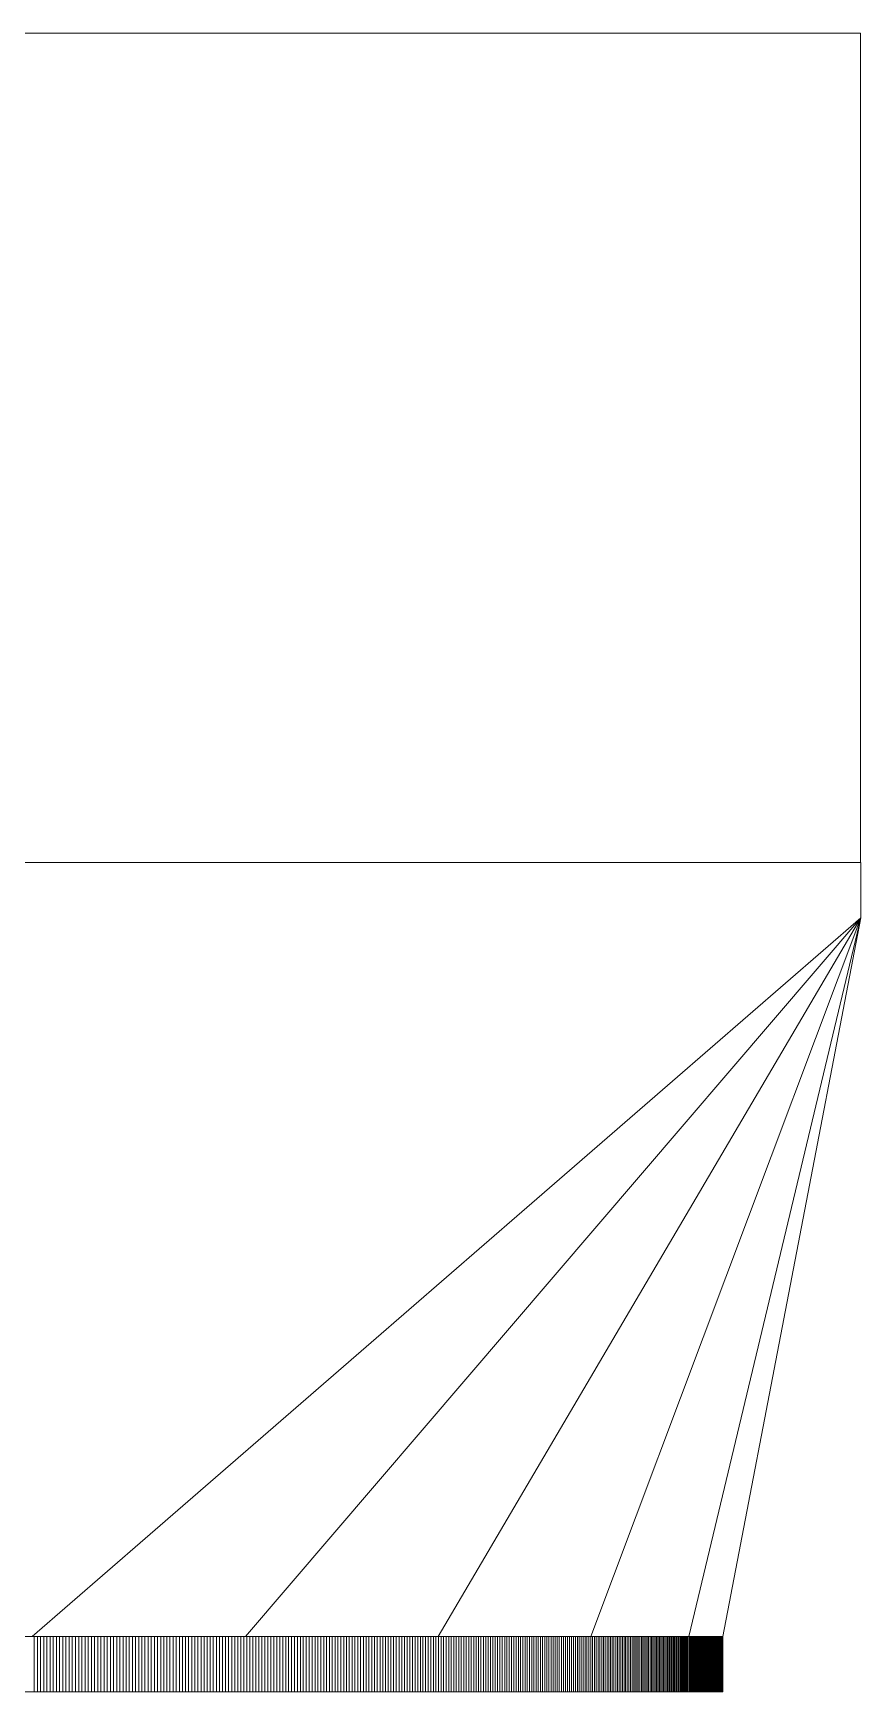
# Model space of a CAD drawing. Extents: x -57174 to 10055, y -18330 to 89882.
# Drawn here: x -35510.9 to -35361.2, y 67578.1 to 67878.1 of the extents above; entities that cross this region are included whole.
import ezdxf

# ---------------------------------------------------------------- set-up
doc = ezdxf.new("R2010")
doc.units = 0
doc.header["$LTSCALE"] = 50
doc.header["$MEASUREMENT"] = 0
doc.layers.add('SUPPLY', color=6, linetype='CONTINUOUS')

msp = doc.modelspace()

# ---------------------------------------------------------------- linework, layer by layer
at = {"layer": 'SUPPLY', "lineweight": 0}
msp.add_line((-35386.21, 67578.11, 3592.94), (-35636.01, 67578.11, 3592.94), dxfattribs=at)
at = {"layer": 'SUPPLY', "lineweight": 0, "flags": 128}
for points, elevation in [([(-35361.26, 67878.11), (-35735.97, 67878.11)], 3587.22), ([(-35361.26, 67728.12), (-35361.26, 67878.11)], 3587.22), ([(-35661.03, 67728.12), (-35361.26, 67728.12)], 3587.22), ([(-35511.12, 67588.12), (-35361.22, 67718.11), (-35361.22, 67728.11), (-35661, 67728.11)], 3592.94), ([(-35386.21, 67588.12), (-35636.01, 67588.12), (-35661, 67718.11)], 3592.94), ([(-35410.07, 67588.12), (-35361.22, 67718.11), (-35472.52, 67588.12)], 3592.94), ([(-35392.32, 67588.12), (-35361.22, 67718.11), (-35437.7, 67588.12)], 3592.94), ([(-35386.21, 67588.12), (-35361.22, 67718.11)], 3592.94), ([(-35510.74, 67588.12), (-35510.74, 67578.11)], 3592.94), ([(-35510.16, 67588.12), (-35510.16, 67578.11)], 3592.94), ([(-35509.58, 67588.12), (-35509.58, 67578.11)], 3592.94), ([(-35509.01, 67588.12), (-35509.01, 67578.11)], 3592.94), ([(-35508.43, 67588.12), (-35508.43, 67578.11)], 3592.94), ([(-35507.86, 67588.12), (-35507.86, 67578.11)], 3592.94), ([(-35507.28, 67588.12), (-35507.28, 67578.11)], 3592.94), ([(-35506.7, 67588.12), (-35506.7, 67578.11)], 3592.94), ([(-35506.13, 67588.12), (-35506.13, 67578.11)], 3592.94), ([(-35505.55, 67588.12), (-35505.55, 67578.11)], 3592.94), ([(-35504.99, 67588.12), (-35504.99, 67578.11)], 3592.94), ([(-35504.41, 67588.12), (-35504.41, 67578.11)], 3592.94), ([(-35503.84, 67588.12), (-35503.84, 67578.11)], 3592.94), ([(-35503.26, 67588.12), (-35503.26, 67578.11)], 3592.94), ([(-35502.68, 67588.12), (-35502.68, 67578.11)], 3592.94), ([(-35502.11, 67588.12), (-35502.11, 67578.11)], 3592.94), ([(-35501.54, 67588.12), (-35501.54, 67578.11)], 3592.94), ([(-35500.97, 67588.12), (-35500.97, 67578.11)], 3592.94), ([(-35500.39, 67588.12), (-35500.39, 67578.11)], 3592.94), ([(-35499.82, 67588.12), (-35499.82, 67578.11)], 3592.94), ([(-35499.24, 67588.12), (-35499.24, 67578.11)], 3592.94), ([(-35498.68, 67588.12), (-35498.68, 67578.11)], 3592.94), ([(-35498.1, 67588.12), (-35498.1, 67578.11)], 3592.94), ([(-35497.52, 67588.12), (-35497.52, 67578.11)], 3592.94), ([(-35496.96, 67588.12), (-35496.96, 67578.11)], 3592.94), ([(-35496.39, 67588.12), (-35496.39, 67578.11)], 3592.94), ([(-35495.81, 67588.12), (-35495.81, 67578.11)], 3592.94), ([(-35495.25, 67588.12), (-35495.25, 67578.11)], 3592.94), ([(-35494.67, 67588.12), (-35494.67, 67578.11)], 3592.94), ([(-35494.11, 67588.12), (-35494.11, 67578.11)], 3592.94), ([(-35493.53, 67588.12), (-35493.53, 67578.11)], 3592.94), ([(-35492.97, 67588.12), (-35492.97, 67578.11)], 3592.94), ([(-35492.4, 67588.12), (-35492.4, 67578.11)], 3592.94), ([(-35491.84, 67588.12), (-35491.84, 67578.11)], 3592.94), ([(-35491.26, 67588.12), (-35491.26, 67578.11)], 3592.94), ([(-35490.7, 67588.12), (-35490.7, 67578.11)], 3592.94), ([(-35490.12, 67588.12), (-35490.12, 67578.11)], 3592.94), ([(-35489.56, 67588.12), (-35489.56, 67578.11)], 3592.94), ([(-35489, 67588.12), (-35489, 67578.11)], 3592.94), ([(-35488.42, 67588.12), (-35488.42, 67578.11)], 3592.94), ([(-35487.86, 67588.12), (-35487.86, 67578.11)], 3592.94), ([(-35487.3, 67588.12), (-35487.3, 67578.11)], 3592.94), ([(-35486.74, 67588.12), (-35486.74, 67578.11)], 3592.94), ([(-35486.18, 67588.12), (-35486.18, 67578.11)], 3592.94), ([(-35485.61, 67588.12), (-35485.61, 67578.11)], 3592.94), ([(-35485.04, 67588.12), (-35485.04, 67578.11)], 3592.94), ([(-35484.48, 67588.12), (-35484.48, 67578.11)], 3592.94), ([(-35483.91, 67588.12), (-35483.91, 67578.11)], 3592.94), ([(-35483.35, 67588.12), (-35483.35, 67578.11)], 3592.94), ([(-35482.81, 67588.12), (-35482.81, 67578.11)], 3592.94), ([(-35482.24, 67588.12), (-35482.24, 67578.11)], 3592.94), ([(-35481.68, 67588.12), (-35481.68, 67578.11)], 3592.94), ([(-35481.12, 67588.12), (-35481.12, 67578.11)], 3592.94), ([(-35480.56, 67588.12), (-35480.56, 67578.11)], 3592.94), ([(-35480.01, 67588.12), (-35480.01, 67578.11)], 3592.94), ([(-35479.45, 67588.12), (-35479.45, 67578.11)], 3592.94), ([(-35478.89, 67588.12), (-35478.89, 67578.11)], 3592.94), ([(-35478.34, 67588.12), (-35478.34, 67578.11)], 3592.94), ([(-35477.78, 67588.12), (-35477.78, 67578.11)], 3592.94), ([(-35477.23, 67588.12), (-35477.23, 67578.11)], 3592.94), ([(-35476.67, 67588.12), (-35476.67, 67578.11)], 3592.94), ([(-35476.13, 67588.12), (-35476.13, 67578.11)], 3592.94), ([(-35475.58, 67588.12), (-35475.58, 67578.11)], 3592.94), ([(-35475.02, 67588.12), (-35475.02, 67578.11)], 3592.94), ([(-35474.47, 67588.12), (-35474.47, 67578.11)], 3592.94), ([(-35473.92, 67588.12), (-35473.92, 67578.11)], 3592.94), ([(-35473.38, 67588.12), (-35473.38, 67578.11)], 3592.94), ([(-35472.83, 67588.12), (-35472.83, 67578.11)], 3592.94), ([(-35472.28, 67588.12), (-35472.28, 67578.11)], 3592.94), ([(-35471.74, 67588.12), (-35471.74, 67578.11)], 3592.94), ([(-35471.19, 67588.12), (-35471.19, 67578.11)], 3592.94), ([(-35470.64, 67588.12), (-35470.64, 67578.11)], 3592.94), ([(-35470.1, 67588.12), (-35470.1, 67578.11)], 3592.94), ([(-35469.55, 67588.12), (-35469.55, 67578.11)], 3592.94), ([(-35469.02, 67588.12), (-35469.02, 67578.11)], 3592.94), ([(-35468.47, 67588.12), (-35468.47, 67578.11)], 3592.94), ([(-35467.94, 67588.12), (-35467.94, 67578.11)], 3592.94), ([(-35467.39, 67588.12), (-35467.39, 67578.11)], 3592.94), ([(-35466.86, 67588.12), (-35466.86, 67578.11)], 3592.94), ([(-35466.31, 67588.12), (-35466.31, 67578.11)], 3592.94), ([(-35465.78, 67588.12), (-35465.78, 67578.11)], 3592.94), ([(-35465.25, 67588.12), (-35465.25, 67578.11)], 3592.94), ([(-35464.72, 67588.12), (-35464.72, 67578.11)], 3592.94), ([(-35464.19, 67588.12), (-35464.19, 67578.11)], 3592.94), ([(-35463.65, 67588.12), (-35463.65, 67578.11)], 3592.94), ([(-35463.12, 67588.12), (-35463.12, 67578.11)], 3592.94), ([(-35462.59, 67588.12), (-35462.59, 67578.11)], 3592.94), ([(-35462.06, 67588.12), (-35462.06, 67578.11)], 3592.94), ([(-35461.52, 67588.12), (-35461.52, 67578.11)], 3592.94), ([(-35460.99, 67588.12), (-35460.99, 67578.11)], 3592.94), ([(-35460.48, 67588.12), (-35460.48, 67578.11)], 3592.94), ([(-35459.94, 67588.12), (-35459.94, 67578.11)], 3592.94), ([(-35459.43, 67588.12), (-35459.43, 67578.11)], 3592.94), ([(-35458.89, 67588.12), (-35458.89, 67578.11)], 3592.94), ([(-35458.38, 67588.12), (-35458.38, 67578.11)], 3592.94), ([(-35457.86, 67588.12), (-35457.86, 67578.11)], 3592.94), ([(-35457.34, 67588.12), (-35457.34, 67578.11)], 3592.94), ([(-35456.83, 67588.12), (-35456.83, 67578.11)], 3592.94), ([(-35456.31, 67588.12), (-35456.31, 67578.11)], 3592.94), ([(-35455.79, 67588.12), (-35455.79, 67578.11)], 3592.94), ([(-35455.27, 67588.12), (-35455.27, 67578.11)], 3592.94), ([(-35454.76, 67588.12), (-35454.76, 67578.11)], 3592.94), ([(-35454.24, 67588.12), (-35454.24, 67578.11)], 3592.94), ([(-35453.74, 67588.12), (-35453.74, 67578.11)], 3592.94), ([(-35453.22, 67588.12), (-35453.22, 67578.11)], 3592.94), ([(-35452.72, 67588.12), (-35452.72, 67578.11)], 3592.94), ([(-35452.21, 67588.12), (-35452.21, 67578.11)], 3592.94), ([(-35451.7, 67588.12), (-35451.7, 67578.11)], 3592.94), ([(-35451.19, 67588.12), (-35451.19, 67578.11)], 3592.94), ([(-35450.69, 67588.12), (-35450.69, 67578.11)], 3592.94), ([(-35450.19, 67588.12), (-35450.19, 67578.11)], 3592.94), ([(-35449.69, 67588.12), (-35449.69, 67578.11)], 3592.94), ([(-35449.19, 67588.12), (-35449.19, 67578.11)], 3592.94), ([(-35448.68, 67588.12), (-35448.68, 67578.11)], 3592.94), ([(-35448.19, 67588.12), (-35448.19, 67578.11)], 3592.94), ([(-35447.69, 67588.12), (-35447.69, 67578.11)], 3592.94), ([(-35447.2, 67588.12), (-35447.2, 67578.11)], 3592.94), ([(-35446.7, 67588.12), (-35446.7, 67578.11)], 3592.94), ([(-35446.21, 67588.12), (-35446.21, 67578.11)], 3592.94), ([(-35445.73, 67588.12), (-35445.73, 67578.11)], 3592.94), ([(-35445.24, 67588.12), (-35445.24, 67578.11)], 3592.94), ([(-35444.75, 67588.12), (-35444.75, 67578.11)], 3592.94), ([(-35444.26, 67588.12), (-35444.26, 67578.11)], 3592.94), ([(-35443.78, 67588.12), (-35443.78, 67578.11)], 3592.94), ([(-35443.29, 67588.12), (-35443.29, 67578.11)], 3592.94), ([(-35442.82, 67588.12), (-35442.82, 67578.11)], 3592.94), ([(-35442.33, 67588.12), (-35442.33, 67578.11)], 3592.94), ([(-35441.86, 67588.12), (-35441.86, 67578.11)], 3592.94), ([(-35441.37, 67588.12), (-35441.37, 67578.11)], 3592.94), ([(-35440.89, 67588.12), (-35440.89, 67578.11)], 3592.94), ([(-35440.42, 67588.12), (-35440.42, 67578.11)], 3592.94), ([(-35439.95, 67588.12), (-35439.95, 67578.11)], 3592.94), ([(-35439.48, 67588.12), (-35439.48, 67578.11)], 3592.94), ([(-35439, 67588.12), (-35439, 67578.11)], 3592.94), ([(-35438.53, 67588.12), (-35438.53, 67578.11)], 3592.94), ([(-35438.07, 67588.12), (-35438.07, 67578.11)], 3592.94), ([(-35437.6, 67588.12), (-35437.6, 67578.11)], 3592.94), ([(-35437.14, 67588.12), (-35437.14, 67578.11)], 3592.94), ([(-35436.68, 67588.12), (-35436.68, 67578.11)], 3592.94), ([(-35436.21, 67588.12), (-35436.21, 67578.11)], 3592.94), ([(-35435.75, 67588.12), (-35435.75, 67578.11)], 3592.94), ([(-35435.29, 67588.12), (-35435.29, 67578.11)], 3592.94), ([(-35434.84, 67588.12), (-35434.84, 67578.11)], 3592.94), ([(-35434.39, 67588.12), (-35434.39, 67578.11)], 3592.94), ([(-35433.93, 67588.12), (-35433.93, 67578.11)], 3592.94), ([(-35433.49, 67588.12), (-35433.49, 67578.11)], 3592.94), ([(-35433.03, 67588.12), (-35433.03, 67578.11)], 3592.94), ([(-35432.59, 67588.12), (-35432.59, 67578.11)], 3592.94), ([(-35432.15, 67588.12), (-35432.15, 67578.11)], 3592.94), ([(-35431.69, 67588.12), (-35431.69, 67578.11)], 3592.94), ([(-35431.24, 67588.12), (-35431.24, 67578.11)], 3592.94), ([(-35430.82, 67588.12), (-35430.82, 67578.11)], 3592.94), ([(-35430.37, 67588.12), (-35430.37, 67578.11)], 3592.94), ([(-35429.93, 67588.12), (-35429.93, 67578.11)], 3592.94), ([(-35429.5, 67588.12), (-35429.5, 67578.11)], 3592.94), ([(-35429.06, 67588.12), (-35429.06, 67578.11)], 3592.94), ([(-35428.63, 67588.12), (-35428.63, 67578.11)], 3592.94), ([(-35428.2, 67588.12), (-35428.2, 67578.11)], 3592.94), ([(-35427.77, 67588.12), (-35427.77, 67578.11)], 3592.94), ([(-35427.34, 67588.12), (-35427.34, 67578.11)], 3592.94), ([(-35426.91, 67588.12), (-35426.91, 67578.11)], 3592.94), ([(-35426.49, 67588.12), (-35426.49, 67578.11)], 3592.94), ([(-35426.07, 67588.12), (-35426.07, 67578.11)], 3592.94), ([(-35425.64, 67588.12), (-35425.64, 67578.11)], 3592.94), ([(-35425.23, 67588.12), (-35425.23, 67578.11)], 3592.94), ([(-35424.82, 67588.12), (-35424.82, 67578.11)], 3592.94), ([(-35424.4, 67588.12), (-35424.4, 67578.11)], 3592.94), ([(-35423.99, 67588.12), (-35423.99, 67578.11)], 3592.94), ([(-35423.57, 67588.12), (-35423.57, 67578.11)], 3592.94), ([(-35423.16, 67588.12), (-35423.16, 67578.11)], 3592.94), ([(-35422.76, 67588.12), (-35422.76, 67578.11)], 3592.94), ([(-35422.35, 67588.12), (-35422.35, 67578.11)], 3592.94), ([(-35421.95, 67588.12), (-35421.95, 67578.11)], 3592.94), ([(-35421.55, 67588.12), (-35421.55, 67578.11)], 3592.94), ([(-35421.15, 67588.12), (-35421.15, 67578.11)], 3592.94), ([(-35420.75, 67588.12), (-35420.75, 67578.11)], 3592.94), ([(-35420.35, 67588.12), (-35420.35, 67578.11)], 3592.94), ([(-35419.95, 67588.12), (-35419.95, 67578.11)], 3592.94), ([(-35419.57, 67588.12), (-35419.57, 67578.11)], 3592.94), ([(-35419.17, 67588.12), (-35419.17, 67578.11)], 3592.94), ([(-35418.79, 67588.12), (-35418.79, 67578.11)], 3592.94), ([(-35418.4, 67588.12), (-35418.4, 67578.11)], 3592.94), ([(-35418.02, 67588.12), (-35418.02, 67578.11)], 3592.94), ([(-35417.63, 67588.12), (-35417.63, 67578.11)], 3592.94), ([(-35417.25, 67588.12), (-35417.25, 67578.11)], 3592.94), ([(-35416.88, 67588.12), (-35416.88, 67578.11)], 3592.94), ([(-35416.5, 67588.12), (-35416.5, 67578.11)], 3592.94), ([(-35416.13, 67588.12), (-35416.13, 67578.11)], 3592.94), ([(-35415.76, 67588.12), (-35415.76, 67578.11)], 3592.94), ([(-35415.39, 67588.12), (-35415.39, 67578.11)], 3592.94), ([(-35415.02, 67588.12), (-35415.02, 67578.11)], 3592.94), ([(-35414.65, 67588.12), (-35414.65, 67578.11)], 3592.94), ([(-35414.28, 67588.12), (-35414.28, 67578.11)], 3592.94), ([(-35413.92, 67588.12), (-35413.92, 67578.11)], 3592.94), ([(-35413.55, 67588.12), (-35413.55, 67578.11)], 3592.94), ([(-35413.2, 67588.12), (-35413.2, 67578.11)], 3592.94), ([(-35412.85, 67588.12), (-35412.85, 67578.11)], 3592.94), ([(-35412.49, 67588.12), (-35412.49, 67578.11)], 3592.94), ([(-35412.14, 67588.12), (-35412.14, 67578.11)], 3592.94), ([(-35411.8, 67588.12), (-35411.8, 67578.11)], 3592.94), ([(-35411.44, 67588.12), (-35411.44, 67578.11)], 3592.94), ([(-35411.1, 67588.12), (-35411.1, 67578.11)], 3592.94), ([(-35410.76, 67588.12), (-35410.76, 67578.11)], 3592.94), ([(-35410.41, 67588.12), (-35410.41, 67578.11)], 3592.94), ([(-35410.08, 67588.12), (-35410.08, 67578.11)], 3592.94), ([(-35409.74, 67588.12), (-35409.74, 67578.11)], 3592.94), ([(-35409.4, 67588.12), (-35409.4, 67578.11)], 3592.94), ([(-35409.08, 67588.12), (-35409.08, 67578.11)], 3592.94), ([(-35408.74, 67588.12), (-35408.74, 67578.11)], 3592.94), ([(-35408.41, 67588.12), (-35408.41, 67578.11)], 3592.94), ([(-35408.09, 67588.12), (-35408.09, 67578.11)], 3592.94), ([(-35407.76, 67588.12), (-35407.76, 67578.11)], 3592.94), ([(-35407.44, 67588.12), (-35407.44, 67578.11)], 3592.94), ([(-35407.13, 67588.12), (-35407.13, 67578.11)], 3592.94), ([(-35406.8, 67588.12), (-35406.8, 67578.11)], 3592.94), ([(-35406.49, 67588.12), (-35406.49, 67578.11)], 3592.94), ([(-35406.18, 67588.12), (-35406.18, 67578.11)], 3592.94), ([(-35405.87, 67588.12), (-35405.87, 67578.11)], 3592.94), ([(-35405.56, 67588.12), (-35405.56, 67578.11)], 3592.94), ([(-35405.25, 67588.12), (-35405.25, 67578.11)], 3592.94), ([(-35404.94, 67588.12), (-35404.94, 67578.11)], 3592.94), ([(-35404.64, 67588.12), (-35404.64, 67578.11)], 3592.94), ([(-35404.35, 67588.12), (-35404.35, 67578.11)], 3592.94), ([(-35404.05, 67588.12), (-35404.05, 67578.11)], 3592.94), ([(-35403.76, 67588.12), (-35403.76, 67578.11)], 3592.94), ([(-35403.46, 67588.12), (-35403.46, 67578.11)], 3592.94), ([(-35403.17, 67588.12), (-35403.17, 67578.11)], 3592.94), ([(-35402.88, 67588.12), (-35402.88, 67578.11)], 3592.94), ([(-35402.59, 67588.12), (-35402.59, 67578.11)], 3592.94), ([(-35402.31, 67588.12), (-35402.31, 67578.11)], 3592.94), ([(-35402.03, 67588.12), (-35402.03, 67578.11)], 3592.94), ([(-35401.75, 67588.12), (-35401.75, 67578.11)], 3592.94), ([(-35401.47, 67588.12), (-35401.47, 67578.11)], 3592.94), ([(-35401.2, 67588.12), (-35401.2, 67578.11)], 3592.94), ([(-35400.92, 67588.12), (-35400.92, 67578.11)], 3592.94), ([(-35400.65, 67588.12), (-35400.65, 67578.11)], 3592.94), ([(-35400.39, 67588.12), (-35400.39, 67578.11)], 3592.94), ([(-35400.12, 67588.12), (-35400.12, 67578.11)], 3592.94), ([(-35399.86, 67588.12), (-35399.86, 67578.11)], 3592.94), ([(-35399.6, 67588.12), (-35399.6, 67578.11)], 3592.94), ([(-35399.34, 67588.12), (-35399.34, 67578.11)], 3592.94), ([(-35399.09, 67588.12), (-35399.09, 67578.11)], 3592.94), ([(-35398.84, 67588.12), (-35398.84, 67578.11)], 3592.94), ([(-35398.58, 67588.12), (-35398.58, 67578.11)], 3592.94), ([(-35398.33, 67588.12), (-35398.33, 67578.11)], 3592.94), ([(-35398.1, 67588.12), (-35398.1, 67578.11)], 3592.94), ([(-35397.85, 67588.12), (-35397.85, 67578.11)], 3592.94), ([(-35397.61, 67588.12), (-35397.61, 67578.11)], 3592.94), ([(-35397.37, 67588.12), (-35397.37, 67578.11)], 3592.94), ([(-35397.14, 67588.12), (-35397.14, 67578.11)], 3592.94), ([(-35396.9, 67588.12), (-35396.9, 67578.11)], 3592.94), ([(-35396.66, 67588.12), (-35396.66, 67578.11)], 3592.94), ([(-35396.44, 67588.12), (-35396.44, 67578.11)], 3592.94), ([(-35396.2, 67588.12), (-35396.2, 67578.11)], 3592.94), ([(-35395.98, 67588.12), (-35395.98, 67578.11)], 3592.94), ([(-35395.76, 67588.12), (-35395.76, 67578.11)], 3592.94), ([(-35395.54, 67588.12), (-35395.54, 67578.11)], 3592.94), ([(-35395.33, 67588.12), (-35395.33, 67578.11)], 3592.94), ([(-35395.11, 67588.12), (-35395.11, 67578.11)], 3592.94), ([(-35394.9, 67588.12), (-35394.9, 67578.11)], 3592.94), ([(-35394.7, 67588.12), (-35394.7, 67578.11)], 3592.94), ([(-35394.48, 67588.12), (-35394.48, 67578.11)], 3592.94), ([(-35394.28, 67588.12), (-35394.28, 67578.11)], 3592.94), ([(-35394.08, 67588.12), (-35394.08, 67578.11)], 3592.94), ([(-35393.87, 67588.12), (-35393.87, 67578.11)], 3592.94), ([(-35393.68, 67588.12), (-35393.68, 67578.11)], 3592.94), ([(-35393.49, 67588.12), (-35393.49, 67578.11)], 3592.94), ([(-35393.29, 67588.12), (-35393.29, 67578.11)], 3592.94), ([(-35393.1, 67588.12), (-35393.1, 67578.11)], 3592.94), ([(-35392.91, 67588.12), (-35392.91, 67578.11)], 3592.94), ([(-35392.73, 67588.12), (-35392.73, 67578.11)], 3592.94), ([(-35392.55, 67588.12), (-35392.55, 67578.11)], 3592.94), ([(-35392.36, 67588.12), (-35392.36, 67578.11)], 3592.94), ([(-35392.19, 67588.12), (-35392.19, 67578.11)], 3592.94), ([(-35392.02, 67588.12), (-35392.02, 67578.11)], 3592.94), ([(-35391.85, 67588.12), (-35391.85, 67578.11)], 3592.94), ([(-35391.68, 67588.12), (-35391.68, 67578.11)], 3592.94), ([(-35391.51, 67588.12), (-35391.51, 67578.11)], 3592.94), ([(-35391.34, 67588.12), (-35391.34, 67578.11)], 3592.94), ([(-35391.18, 67588.12), (-35391.18, 67578.11)], 3592.94), ([(-35391.02, 67588.12), (-35391.02, 67578.11)], 3592.94), ([(-35390.87, 67588.12), (-35390.87, 67578.11)], 3592.94), ([(-35390.71, 67588.12), (-35390.71, 67578.11)], 3592.94), ([(-35390.56, 67588.12), (-35390.56, 67578.11)], 3592.94), ([(-35390.41, 67588.12), (-35390.41, 67578.11)], 3592.94), ([(-35390.26, 67588.12), (-35390.26, 67578.11)], 3592.94), ([(-35390.12, 67588.12), (-35390.12, 67578.11)], 3592.94), ([(-35389.98, 67588.12), (-35389.98, 67578.11)], 3592.94), ([(-35389.84, 67588.12), (-35389.84, 67578.11)], 3592.94), ([(-35389.7, 67588.12), (-35389.7, 67578.11)], 3592.94), ([(-35389.57, 67588.12), (-35389.57, 67578.11)], 3592.94), ([(-35389.44, 67588.12), (-35389.44, 67578.11)], 3592.94), ([(-35389.3, 67588.12), (-35389.3, 67578.11)], 3592.94), ([(-35389.19, 67588.12), (-35389.19, 67578.11)], 3592.94), ([(-35389.07, 67588.12), (-35389.07, 67578.11)], 3592.94), ([(-35388.93, 67588.12), (-35388.93, 67578.11)], 3592.94), ([(-35388.82, 67588.12), (-35388.82, 67578.11)], 3592.94), ([(-35388.71, 67588.12), (-35388.71, 67578.11)], 3592.94), ([(-35388.59, 67588.12), (-35388.59, 67578.11)], 3592.94), ([(-35388.48, 67588.12), (-35388.48, 67578.11)], 3592.94), ([(-35388.37, 67588.12), (-35388.37, 67578.11)], 3592.94), ([(-35388.27, 67588.12), (-35388.27, 67578.11)], 3592.94), ([(-35388.17, 67588.12), (-35388.17, 67578.11)], 3592.94), ([(-35388.06, 67588.12), (-35388.06, 67578.11)], 3592.94), ([(-35387.97, 67588.12), (-35387.97, 67578.11)], 3592.94), ([(-35387.87, 67588.12), (-35387.87, 67578.11)], 3592.94), ([(-35387.78, 67588.12), (-35387.78, 67578.11)], 3592.94), ([(-35387.69, 67588.12), (-35387.69, 67578.11)], 3592.94), ([(-35387.6, 67588.12), (-35387.6, 67578.11)], 3592.94), ([(-35387.52, 67588.12), (-35387.52, 67578.11)], 3592.94), ([(-35387.44, 67588.12), (-35387.44, 67578.11)], 3592.94), ([(-35387.35, 67588.12), (-35387.35, 67578.11)], 3592.94), ([(-35387.28, 67588.12), (-35387.28, 67578.11)], 3592.94), ([(-35387.2, 67588.12), (-35387.2, 67578.11)], 3592.94), ([(-35387.13, 67588.12), (-35387.13, 67578.11)], 3592.94), ([(-35387.07, 67588.12), (-35387.07, 67578.11)], 3592.94), ([(-35387, 67588.12), (-35387, 67578.11)], 3592.94), ([(-35386.94, 67588.12), (-35386.94, 67578.11)], 3592.94), ([(-35386.88, 67578.11), (-35386.88, 67588.12)], 3592.94), ([(-35386.82, 67588.12), (-35386.82, 67578.11)], 3592.94), ([(-35386.76, 67588.12), (-35386.76, 67578.11)], 3592.94), ([(-35386.72, 67588.12), (-35386.72, 67578.11)], 3592.94), ([(-35386.66, 67588.12), (-35386.66, 67578.11)], 3592.94), ([(-35386.61, 67578.11), (-35386.61, 67588.12)], 3592.94), ([(-35386.57, 67588.12), (-35386.57, 67578.11)], 3592.94), ([(-35386.52, 67578.11), (-35386.52, 67588.12)], 3592.94), ([(-35386.48, 67588.12), (-35386.48, 67578.11)], 3592.94), ([(-35386.45, 67578.11), (-35386.45, 67588.12)], 3592.94), ([(-35386.42, 67578.11), (-35386.42, 67588.12)], 3592.94), ([(-35386.38, 67578.11), (-35386.38, 67588.12)], 3592.94), ([(-35386.35, 67578.11), (-35386.35, 67588.12)], 3592.94), ([(-35386.33, 67588.12), (-35386.33, 67578.11)], 3592.94), ([(-35386.3, 67588.12), (-35386.3, 67578.11)], 3592.94), ([(-35386.29, 67588.12), (-35386.29, 67578.11)], 3592.94), ([(-35386.26, 67578.11), (-35386.26, 67588.12)], 3592.94), ([(-35386.24, 67578.11), (-35386.24, 67588.12)], 3592.94), ([(-35386.23, 67578.11), (-35386.23, 67588.12)], 3592.94), ([(-35386.21, 67578.11), (-35386.21, 67588.12)], 3592.94)]:
    msp.add_lwpolyline(points, dxfattribs=dict(at, elevation=elevation))

doc.saveas('drawing.dxf')
